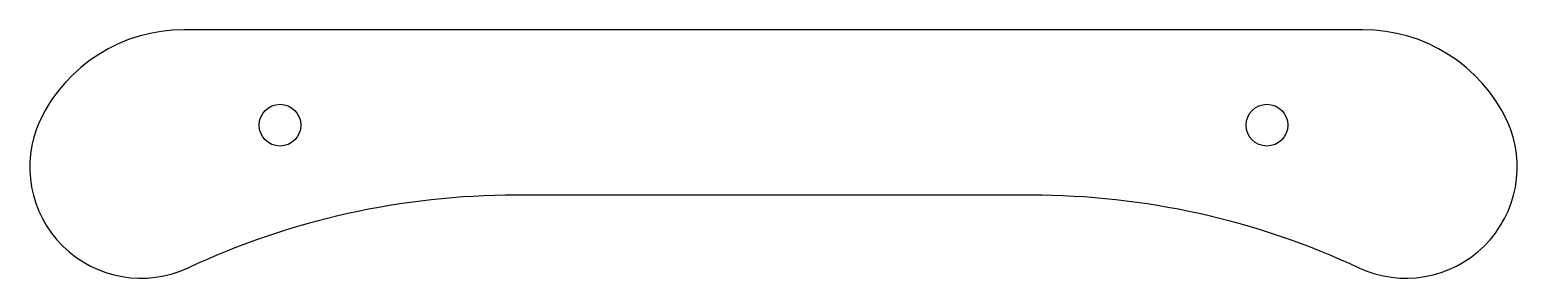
# Model space of a CAD drawing. Header units: millimetres. Extents: x -80 to 27, y -3 to 14.
import ezdxf

# ---------------------------------------------------------------- set-up
doc = ezdxf.new("R2010")
doc.units = ezdxf.units.MM
doc.layers.get('0').update_dxf_attribs({"linetype": 'CONTINUOUS'})

msp = doc.modelspace()

# ---------------------------------------------------------------- linework, layer by layer
msp.add_lwpolyline([(-68.58, 14.39, 0.289155), (-78.96, 7.84, 0.697354), (-68.28, -2.72, -0.109993), (-44.73, 2.52), (-7.66, 2.52, -0.109993), (15.89, -2.72, 0.697354), (26.57, 7.84, 0.289155), (16.19, 14.39)], format="xyb", close=True)
for centre in [(-61.68, 7.53), (9.29, 7.53)]:
    msp.add_circle(centre, 1.5)

doc.saveas('drawing.dxf')
